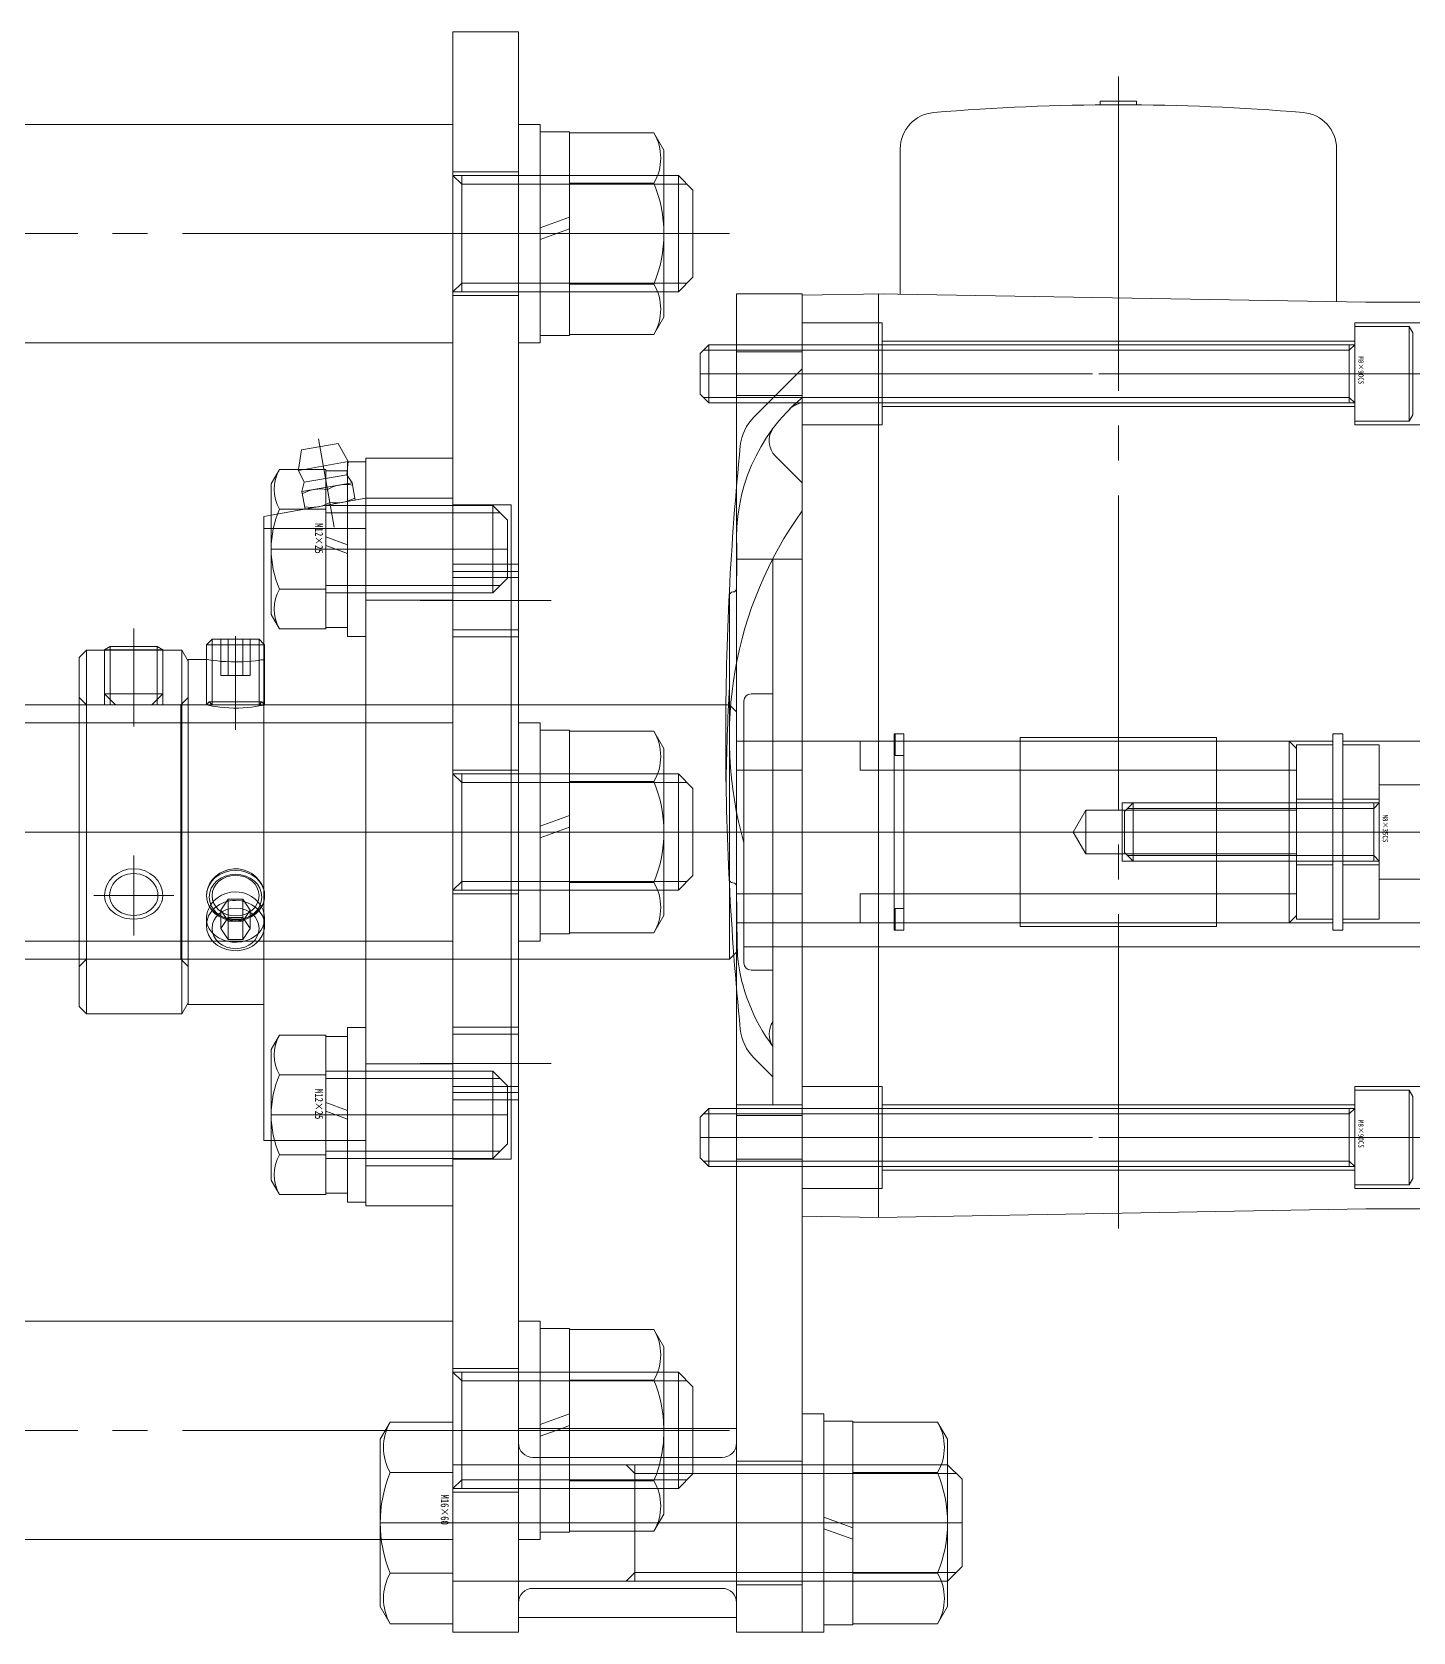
# Model space of a CAD drawing. Units: millimetres at full size. Extents: x -24503 to 24503, y -7436 to 7436.
# Drawn here: x -10697.9 to -10508, y 6175.6 to 6395.6 of the extents above; entities that cross this region are included whole.
import ezdxf
from ezdxf.enums import TextEntityAlignment as Align

# ---------------------------------------------------------------- set-up
doc = ezdxf.new("R2010")
doc.units = ezdxf.units.MM
doc.header["$LTSCALE"] = 4.8
doc.linetypes.add('CHAIN2', pattern=[12, 9, -1, 1, -1])
for name, color, linetype, lineweight in [('0-4_0', 2, 'Continuous', 9), ('0-6_05_CENTER', 2, 'CHAIN2', 9), ('0-7_04_HIDDEN', 7, 'Continuous', 9), ('0-8_10_DRAFT', 1, 'Continuous', 9), ('0-C_01_外形線', 134, 'Continuous', 9), ('0-D_03_かくれ線', 5, 'Continuous', 9), ('0-F_04_中心線', 4, 'CHAIN2', 9), ('1-0_02_細線', 6, 'Continuous', 9)]:
    doc.layers.add(name, color=color, linetype=linetype, lineweight=lineweight)
doc.styles.add('ＭＳ ゴシック', font='')
doc.styles.get('ＭＳ ゴシック').set_extended_font_data('MS Gothic')

# ---------------------------------------------------------------- blocks, each defined once
blk = doc.blocks.new('RTWS25b_1_1')
at = {"layer": '0-4_0'}
for points in [[(0, 13.5), (-1.2, 13.5), (-1.2, 10.5), (0, 10.5)], [(0, -13.5), (-1.2, -13.5), (-1.2, -10.5), (0, -10.5)]]:
    blk.add_lwpolyline(points, close=True, dxfattribs=at)
at = {"layer": '0-8_10_DRAFT'}
blk.add_line((0, 0), (-1.2, 0), dxfattribs=at)
blk = doc.blocks.new('GM-SHYF-RH 0.2kW、1／30、200V、60Hzc_1_1')
at = {"layer": '0-4_0'}
for p, q in [((18.5, 52.991), (8, 52.808)), ((8, 52.808), (8, -73.808)), ((18.5, 53.009), (18.5, 48.5)), ((18.5, 53), (85.5, 51.831)), ((85.5, 51.831), (95, 51.831)), ((95, -59.282), (95, 51.831)), ((18.5, -64.887), (18.5, 49.509)), ((4, 37.5), (4, -37.5)), ((4, 37.5), (8, 37.5)), ((4, 33.687), (1.411, 31.098)), ((99, 33.687), (101.589, 31.098)), ((0, -18), (0, 18)), ((1, 19), (4, 19)), ((102, 19), (99, 19)), ((103, -18), (103, 18)), ((105, -32.5), (105, 7.009)), ((-2, 6.5), (-2, -32.5)), ((1, -19), (4, -19)), ((102, -19), (99, -19)), ((4, -37.5), (8, -37.5)), ((95, -37.491), (99, -37.491)), ((8, -48.015), (4.346, -51.668)), ((95, -48.015), (98.654, -51.668)), ((8, -63.687), (1.411, -57.098)), ((95, -63.687), (101.589, -57.098)), ((18.5, -74.017), (18.5, -64.887)), ((18.5, -74.017), (18.5, -69.509)), ((19.25, -74.004), (8, -73.808)), ((18.5, -74.017), (85.5, -72.848)), ((21.5, -73.965), (21.5, -93.939)), ((81.5, -72.918), (81.5, -93.939)), ((54, -99.99), (54, -100.5))]:
    blk.add_line(p, q, dxfattribs=at)
for points in [[(95, 37.491), (99, 37.491), (99, -37.491)], [(85.5, -72.848), (95, -72.848), (95, -59.282)], [(49, -99.99), (49, -100.5), (54, -100.5)]]:
    blk.add_lwpolyline(points, dxfattribs=at)
for centre, radius, start, end in [((6.078, 26.431), 6.6, 135, 174.25632), ((96.922, 26.431), 6.6, 5.74368, 45), ((24, 14.5), 25, 143.1301, 174.26983), ((6.468, 27.79), 3, 145.3407, 214.6593), ((79, 14.5), 25, 5.73017, 36.8699), ((96.532, 27.79), 3, 325.3407, 34.6593), ((398.1, -13), 400.6, 174.25632, 180), ((-295.1, -13), 400.6, 0, 5.74368), ((1, 18), 1, 90, 180), ((102, 18), 1, 0, 90), ((399, 7), 400, 178.56802, 179.92847), ((-296, 7), 400, 0.053, 1.43198), ((-1.5, 6.5), 0.5, 90, 180), ((-1.5, 7.5), 0.5, 270, 0), ((104.5, 7.5), 0.5, 180, 270), ((104.5, 6.5), 0.5, 0, 90), ((51.5, -13), 53.5, 164.28414, 215.60164), ((51.5, -13), 53.5, 324.39836, 15.71586), ((398.1, -13), 400.6, 179.0703, 180), ((398.1, 0), 400.6, 180.9297, 182.86294), ((-295.1, 0), 400.6, 357.13706, 359.0703), ((398.1, -13), 400.6, 180, 185.74368), ((1, -18), 1, 180, 270), ((102, -18), 1, 270, 0), ((-1.5, -32.5), 0.5, 180, 270), ((-1.5, -33.5), 0.5, 0, 90), ((104.5, -33.5), 0.5, 90, 180), ((104.5, -32.5), 0.5, 270, 0), ((399, -33), 400, 180.07153, 180.85954), ((-295.1, -13), 400.6, 354.25632, 357.13706), ((-296, -33), 400, 358.56802, 359.92847), ((24, -40.5), 25, 176.56135, 230.20818), ((79, -40.5), 25, 309.79182, 354.26983), ((6.468, -53.79), 3, 135, 217.16252), ((96.532, -53.79), 3, 322.83748, 45), ((6.078, -52.431), 6.6, 185.74368, 225), ((96.922, -52.431), 6.6, 315, 354.25632), ((8.408, -56.021), 3, 224.86958, 262.17814), ((94.592, -56.021), 3, 277.82186, 315.13042), ((26.5, -93.939), 5, 180, 265.13859), ((76.5, -93.939), 5, 274.86141, 0), ((51.5, 200), 300, 265.13859, 274.86141)]:
    blk.add_arc(centre, radius, start, end, dxfattribs=at)
at = {"layer": '0-6_05_CENTER'}
for p, q in [((51.5, -103.882), (51.5, 55.941)), ((4.75, 42), (98.25, 42)), ((-7.647, 0), (110.647, 0)), ((4.75, -63), (98.25, -63))]:
    blk.add_line(p, q, dxfattribs=at)
at = {"layer": '0-7_04_HIDDEN', "color": 2}
for p, q in [((8, 49), (19, 49)), ((19, 35), (19, 49)), ((84, 35), (84, 49)), ((95, 49), (84, 49)), ((19, 46.5), (84, 46.5)), ((19, 37.5), (84, 37.5)), ((8, 35), (19, 35)), ((95, 35), (84, 35)), ((0, 15.8), (103, 15.8)), ((20.65, 13.5), (22, 13.5)), ((20.65, -13.5), (20.65, 13.5)), ((22, -13.5), (22, 13.5)), ((81, 13.5), (82.35, 13.5)), ((81, -13.5), (81, 13.5)), ((82.35, -13.5), (82.35, 13.5)), ((0, 12.5), (20.65, 12.5)), ((22, 12.5), (38, 12.5)), ((38, -13), (38, 13)), ((38, 13), (65, 13)), ((65, -13), (65, 13)), ((65, 12.5), (81, 12.5)), ((82.35, 12.5), (103, 12.5)), ((0, -12.5), (20.65, -12.5)), ((22, -12.5), (38, -12.5)), ((38, -13), (65, -13)), ((65, -12.5), (81, -12.5)), ((82.35, -12.5), (103, -12.5)), ((20.65, -13.5), (22, -13.5)), ((81, -13.5), (82.35, -13.5)), ((8, -56), (19, -56)), ((19, -70), (19, -56)), ((95, -56), (84, -56)), ((84, -70), (84, -56)), ((19, -58.5), (84, -58.5)), ((19, -67.5), (84, -67.5)), ((8, -70), (19, -70)), ((95, -70), (84, -70))]:
    blk.add_line(p, q, dxfattribs=at)
at = {"layer": '0-8_10_DRAFT'}
blk.add_line((59.408, -13), (43.908, -13), dxfattribs=at)
blk = doc.blocks.new('A$C02300011_1_1')
at = {"layer": '0-4_0', "rotation": 180}
for name, p in [('GM-SHYF-RH 0.2kW、1／30、200V、60Hzc_1_1', (260, 0)), ('RTWS25b_1_1', (238, 0))]:
    blk.add_blockref(name, p, dxfattribs=at)

msp = doc.modelspace()

# ---------------------------------------------------------------- linework, layer by layer
at = {"layer": '0-4_0', "color": 134}
for p, q in [((-10611.038, 6375.857), (-10609.038, 6375.857)), ((-10609.038, 6375.857), (-10607.038, 6373.857)), ((-10609.038, 6375.857), (-10609.038, 6359.857)), ((-10607.038, 6373.857), (-10607.038, 6361.857)), ((-10609.038, 6359.857), (-10607.038, 6361.857)), ((-10611.038, 6359.857), (-10609.038, 6359.857)), ((-10604.838, 6352.585), (-10606.038, 6351.385)), ((-10604.838, 6344.585), (-10604.838, 6352.585)), ((-10601.038, 6352.585), (-10604.838, 6352.585)), ((-10606.038, 6345.785), (-10606.038, 6351.385)), ((-10691.438, 6303.085), (-10753.638, 6303.085)), ((-10753.638, 6303.085), (-10691.438, 6303.085)), ((-10602.038, 6303.085), (-10631.038, 6303.085)), ((-10631.038, 6303.085), (-10602.038, 6303.085)), ((-10602.038, 6303.085), (-10602.038, 6268.084)), ((-10602.038, 6303.085), (-10601.038, 6302.085)), ((-10602.038, 6303.085), (-10602.038, 6268.084)), ((-10602.038, 6303.085), (-10601.038, 6302.085)), ((-10601.038, 6302.085), (-10601.038, 6269.084)), ((-10601.038, 6302.085), (-10601.038, 6269.084)), ((-10611.038, 6293.585), (-10609.038, 6293.585)), ((-10609.038, 6293.585), (-10607.038, 6291.585)), ((-10609.038, 6293.585), (-10609.038, 6277.585)), ((-10607.038, 6291.585), (-10607.038, 6279.585)), ((-10927.038, 6285.585), (-10499.043, 6285.585)), ((-10609.038, 6277.585), (-10607.038, 6279.585)), ((-10611.038, 6277.585), (-10609.038, 6277.585)), ((-10753.638, 6268.085), (-10691.438, 6268.085)), ((-10753.638, 6268.084), (-10690.998, 6268.084)), ((-10631.038, 6268.085), (-10602.038, 6268.085)), ((-10602.038, 6268.084), (-10631.038, 6268.084)), ((-10602.038, 6268.084), (-10601.038, 6269.084)), ((-10602.038, 6268.084), (-10601.038, 6269.084)), ((-10604.838, 6247.585), (-10606.038, 6246.385)), ((-10606.038, 6240.785), (-10606.038, 6246.385)), ((-10604.838, 6239.585), (-10604.838, 6247.585)), ((-10601.038, 6247.585), (-10604.838, 6247.585)), ((-10611.038, 6211.312), (-10609.038, 6211.312)), ((-10609.038, 6211.312), (-10607.038, 6209.312)), ((-10609.038, 6211.312), (-10609.038, 6203.585)), ((-10607.038, 6209.312), (-10607.038, 6203.585)), ((-10790.038, 6188.312), (-10650.038, 6188.312))]:
    msp.add_line(p, q, dxfattribs=at)
for points in [[(-10631.038, 6175.585), (-10631.038, 6395.585), (-10640.038, 6395.585), (-10640.038, 6175.585)], [(-10790.038, 6352.857), (-10640.038, 6352.857), (-10640.038, 6382.857), (-10790.038, 6382.857)], [(-10592.038, 6175.585), (-10592.038, 6359.585), (-10601.038, 6359.585), (-10601.038, 6175.585)], [(-10790.038, 6270.585), (-10640.038, 6270.585), (-10640.038, 6300.585), (-10790.038, 6300.585)], [(-10601.038, 6177.585), (-10631.038, 6177.585), (-10631.038, 6203.585), (-10601.038, 6203.585)]]:
    msp.add_lwpolyline(points, close=True, dxfattribs=at)
for points in [[(-10601.038, 6344.585), (-10604.838, 6344.585), (-10606.038, 6345.785)], [(-10601.038, 6239.585), (-10604.838, 6239.585), (-10606.038, 6240.785)], [(-10640.038, 6188.312), (-10640.038, 6218.312), (-10790.038, 6218.312), (-10790.038, 6188.312)]]:
    msp.add_lwpolyline(points, dxfattribs=at)
at = {"layer": '0-C_01_外形線'}
for p, q in [((-10631.038, 6382.857), (-10631.038, 6352.857)), ((-10628.038, 6382.857), (-10631.038, 6382.857)), ((-10628.038, 6368.657), (-10628.038, 6381.857)), ((-10624.038, 6381.857), (-10628.038, 6381.857)), ((-10624.038, 6370.113), (-10624.038, 6381.857)), ((-10612.399, 6381.713), (-10611.038, 6379.357)), ((-10611.038, 6356.357), (-10611.038, 6379.357)), ((-10624.038, 6374.785), (-10612.399, 6374.785)), ((-10628.038, 6368.657), (-10624.038, 6370.113)), ((-10628.038, 6367.057), (-10624.038, 6368.513)), ((-10628.038, 6353.857), (-10628.038, 6367.057)), ((-10624.038, 6353.857), (-10624.038, 6368.513)), ((-10624.038, 6360.929), (-10612.399, 6360.929)), ((-10612.399, 6354.001), (-10611.038, 6356.357)), ((-10628.038, 6353.857), (-10624.038, 6353.857)), ((-10624.038, 6354.001), (-10612.399, 6354.001)), ((-10660.866, 6338.122), (-10661.263, 6335.445)), ((-10654.468, 6336.508), (-10660.496, 6335.445)), ((-10640.038, 6336.975), (-10652.038, 6336.975)), ((-10652.038, 6300.585), (-10652.038, 6336.975)), ((-10652.038, 6336.475), (-10652.038, 6312.475)), ((-10640.038, 6300.585), (-10640.038, 6336.975)), ((-10663.901, 6335.445), (-10665.038, 6333.475)), ((-10657.538, 6335.445), (-10663.901, 6335.445)), ((-10657.538, 6335.445), (-10657.538, 6313.506)), ((-10657.538, 6326.167), (-10657.538, 6335.225)), ((-10657.538, 6335.225), (-10654.538, 6335.225)), ((-10654.538, 6325.075), (-10654.538, 6335.225)), ((-10665.038, 6315.475), (-10665.038, 6333.475)), ((-10657.538, 6329.96), (-10663.901, 6329.96)), ((-10665.038, 6327.316), (-10666.038, 6327.316)), ((-10654.538, 6325.075), (-10657.538, 6326.167)), ((-10657.538, 6313.725), (-10657.538, 6324.967)), ((-10654.538, 6323.875), (-10657.538, 6324.967)), ((-10654.538, 6313.725), (-10654.538, 6323.875)), ((-10657.538, 6318.991), (-10663.901, 6318.991)), ((-10663.901, 6313.506), (-10665.038, 6315.475)), ((-10666.038, 6311.418), (-10666.705, 6312.085)), ((-10657.538, 6313.506), (-10663.901, 6313.506)), ((-10654.538, 6313.725), (-10657.538, 6313.725)), ((-10654.538, 6312.475), (-10652.038, 6312.475)), ((-10690.438, 6310.585), (-10691.438, 6309.585)), ((-10690.438, 6310.585), (-10677.304, 6310.585)), ((-10690.438, 6310.585), (-10690.438, 6300.585)), ((-10687.938, 6310.642), (-10687.171, 6311.085)), ((-10687.938, 6310.642), (-10679.938, 6310.642)), ((-10687.938, 6310.585), (-10687.938, 6310.642)), ((-10680.705, 6311.085), (-10687.171, 6311.085)), ((-10680.705, 6311.085), (-10679.938, 6310.642)), ((-10679.938, 6310.585), (-10679.938, 6310.642)), ((-10676.438, 6309.085), (-10677.304, 6310.585)), ((-10677.304, 6310.585), (-10677.304, 6300.585)), ((-10673.938, 6311.318), (-10673.938, 6309.307)), ((-10666.038, 6311.318), (-10673.938, 6311.318)), ((-10691.438, 6300.585), (-10691.438, 6309.585)), ((-10676.438, 6300.585), (-10676.438, 6309.31)), ((-10673.925, 6309.31), (-10676.438, 6309.31)), ((-10676.438, 6309.085), (-10676.438, 6300.585)), ((-10631.038, 6300.585), (-10631.038, 6270.585)), ((-10628.038, 6300.585), (-10631.038, 6300.585)), ((-10628.038, 6286.385), (-10628.038, 6299.585)), ((-10624.038, 6299.585), (-10628.038, 6299.585)), ((-10624.038, 6287.84), (-10624.038, 6299.585)), ((-10612.399, 6299.441), (-10611.038, 6297.085)), ((-10611.038, 6274.085), (-10611.038, 6297.085)), ((-10624.038, 6292.513), (-10612.399, 6292.513)), ((-10628.038, 6286.385), (-10624.038, 6287.84)), ((-10628.038, 6284.785), (-10624.038, 6286.24)), ((-10624.038, 6271.585), (-10624.038, 6286.24)), ((-10628.038, 6271.585), (-10628.038, 6284.785)), ((-10624.038, 6278.656), (-10612.399, 6278.656)), ((-10612.399, 6271.728), (-10611.038, 6274.085)), ((-10691.438, 6261.585), (-10691.438, 6270.585)), ((-10690.438, 6270.585), (-10690.438, 6260.585)), ((-10677.304, 6270.585), (-10677.304, 6260.585)), ((-10676.438, 6261.86), (-10676.438, 6270.585)), ((-10676.438, 6270.585), (-10676.438, 6262.085)), ((-10666.038, 6243.185), (-10666.038, 6270.585)), ((-10652.038, 6234.194), (-10652.038, 6270.585)), ((-10640.038, 6234.194), (-10640.038, 6270.585)), ((-10628.038, 6271.585), (-10624.038, 6271.585)), ((-10624.038, 6271.728), (-10612.399, 6271.728)), ((-10690.438, 6260.585), (-10691.438, 6261.585)), ((-10676.438, 6262.085), (-10677.304, 6260.585)), ((-10676.438, 6261.86), (-10666.038, 6261.86)), ((-10690.438, 6260.585), (-10677.304, 6260.585)), ((-10663.901, 6257.663), (-10665.038, 6255.694)), ((-10657.538, 6257.663), (-10663.901, 6257.663)), ((-10657.538, 6257.663), (-10657.538, 6235.724)), ((-10657.538, 6248.386), (-10657.538, 6257.444)), ((-10657.538, 6257.444), (-10654.538, 6257.444)), ((-10654.538, 6247.294), (-10654.538, 6257.444)), ((-10652.038, 6258.694), (-10652.038, 6234.694)), ((-10665.038, 6237.694), (-10665.038, 6255.694)), ((-10657.538, 6252.179), (-10663.901, 6252.179)), ((-10654.538, 6247.294), (-10657.538, 6248.386)), ((-10657.538, 6235.944), (-10657.538, 6247.186)), ((-10654.538, 6246.094), (-10657.538, 6247.186)), ((-10654.538, 6235.944), (-10654.538, 6246.094)), ((-10666.038, 6243.185), (-10665.038, 6243.185)), ((-10657.538, 6241.209), (-10663.901, 6241.209)), ((-10663.901, 6235.724), (-10665.038, 6237.694)), ((-10657.538, 6235.724), (-10663.901, 6235.724)), ((-10654.538, 6235.944), (-10657.538, 6235.944)), ((-10654.538, 6234.694), (-10652.038, 6234.694)), ((-10652.038, 6234.194), (-10640.038, 6234.194)), ((-10631.038, 6218.304), (-10631.038, 6203.585)), ((-10628.038, 6218.304), (-10631.038, 6218.304)), ((-10628.038, 6218.304), (-10628.038, 6203.585)), ((-10628.038, 6204.104), (-10628.038, 6217.304)), ((-10624.038, 6217.304), (-10628.038, 6217.304)), ((-10624.038, 6205.56), (-10624.038, 6217.304)), ((-10612.399, 6217.16), (-10611.038, 6214.804)), ((-10611.038, 6203.585), (-10611.038, 6214.804)), ((-10624.038, 6210.232), (-10612.399, 6210.232)), ((-10648.678, 6204.441), (-10650.038, 6202.085)), ((-10640.038, 6204.441), (-10648.678, 6204.441)), ((-10640.038, 6204.441), (-10640.038, 6176.728)), ((-10628.038, 6204.104), (-10624.038, 6205.56)), ((-10592.038, 6175.585), (-10592.038, 6205.585)), ((-10589.038, 6204.585), (-10589.038, 6191.385)), ((-10589.038, 6204.585), (-10585.038, 6204.585)), ((-10585.038, 6204.585), (-10585.038, 6189.929)), ((-10585.038, 6204.441), (-10573.399, 6204.441)), ((-10573.399, 6204.441), (-10572.038, 6202.085)), ((-10650.038, 6179.085), (-10650.038, 6202.085)), ((-10625.068, 6203.585), (-10624.038, 6203.96)), ((-10572.038, 6202.085), (-10572.038, 6179.085)), ((-10640.038, 6197.513), (-10648.678, 6197.513)), ((-10585.038, 6197.513), (-10573.399, 6197.513)), ((-10572.038, 6198.585), (-10570.038, 6196.585)), ((-10570.038, 6184.585), (-10570.038, 6196.585)), ((-10589.038, 6191.385), (-10585.038, 6189.929)), ((-10589.038, 6189.785), (-10589.038, 6176.585)), ((-10589.038, 6189.785), (-10585.038, 6188.329)), ((-10585.038, 6188.329), (-10585.038, 6176.585)), ((-10572.038, 6182.585), (-10570.038, 6184.585)), ((-10640.038, 6183.656), (-10648.678, 6183.656)), ((-10585.038, 6183.656), (-10573.399, 6183.656)), ((-10648.678, 6176.728), (-10650.038, 6179.085)), ((-10573.399, 6176.728), (-10572.038, 6179.085)), ((-10640.038, 6176.728), (-10648.678, 6176.728)), ((-10589.038, 6175.585), (-10592.038, 6175.585)), ((-10585.038, 6176.585), (-10589.038, 6176.585))]:
    msp.add_line(p, q, dxfattribs=at)
for points in [[(-10628.038, 6382.857), (-10628.038, 6352.857), (-10631.038, 6352.857)], [(-10624.038, 6354.001), (-10624.038, 6381.713), (-10612.399, 6381.713)], [(-10654.468, 6336.508), (-10655.824, 6339.011), (-10660.866, 6338.122)], [(-10652.038, 6336.475), (-10654.538, 6336.475), (-10654.538, 6312.475)], [(-10666.038, 6300.585), (-10666.038, 6328.985), (-10665.038, 6329.161)], [(-10666.705, 6312.085), (-10673.171, 6312.085), (-10673.938, 6311.318)], [(-10669.938, 6308.97), (-10670.595, 6308.979), (-10671.252, 6309.007), (-10671.853, 6309.048), (-10672.417, 6309.101), (-10672.901, 6309.157), (-10673.314, 6309.212), (-10673.624, 6309.259), (-10673.835, 6309.292), (-10673.931, 6309.308), (-10673.938, 6309.31)], [(-10666.026, 6309.295), (-10666.144, 6309.276), (-10666.402, 6309.236), (-10666.765, 6309.184), (-10667.21, 6309.128), (-10667.746, 6309.072), (-10668.333, 6309.025), (-10668.984, 6308.989), (-10669.454, 6308.975), (-10669.938, 6308.97)], [(-10628.038, 6300.585), (-10628.038, 6270.585), (-10631.038, 6270.585)], [(-10624.038, 6271.728), (-10624.038, 6299.441), (-10612.399, 6299.441)], [(-10652.038, 6258.694), (-10654.538, 6258.694), (-10654.538, 6234.694)], [(-10624.038, 6203.585), (-10624.038, 6217.16), (-10612.399, 6217.16)], [(-10589.038, 6175.585), (-10589.038, 6205.585), (-10592.038, 6205.585)], [(-10585.038, 6204.441), (-10585.038, 6176.728), (-10573.399, 6176.728)]]:
    msp.add_lwpolyline(points, dxfattribs=at)
for centre, radius, start, end in [((-10618.399, 6378.249), 6.928, 330.00001, 29.99999), ((-10629.359, 6367.857), 18.321, 337.78075, 22.21925), ((-10618.399, 6357.465), 6.928, 330.00001, 29.99999), ((-10659.151, 6332.703), 5.485, 150.00001, 209.99999), ((-10651.242, 6324.475), 13.796, 156.57346, 203.42654), ((-10659.151, 6316.248), 5.485, 150.00001, 209.99999), ((-10618.399, 6295.977), 6.928, 330.00001, 29.99999), ((-10629.359, 6285.585), 18.321, 337.78075, 22.21925), ((-10618.399, 6275.192), 6.928, 330.00001, 29.99999), ((-10659.151, 6254.921), 5.485, 150.00001, 209.99999), ((-10651.242, 6246.694), 13.796, 156.57346, 203.42654), ((-10659.151, 6238.466), 5.485, 150.00001, 209.99999), ((-10618.399, 6213.696), 6.928, 330.00001, 29.99999), ((-10629.359, 6203.304), 18.321, 0.87846, 22.21925), ((-10642.678, 6200.977), 6.928, 150.00001, 209.99999), ((-10579.399, 6200.977), 6.928, 330.00001, 29.99999), ((-10631.717, 6190.585), 18.321, 157.78075, 202.21925), ((-10590.359, 6190.585), 18.321, 337.78075, 22.21925), ((-10642.678, 6180.192), 6.928, 150.00001, 209.99999), ((-10579.399, 6180.192), 6.928, 330.00001, 29.99999)]:
    msp.add_arc(centre, radius, start, end, dxfattribs=at)
at = {"layer": '0-D_03_かくれ線'}
for p, q in [((-10640.038, 6376.357), (-10631.038, 6376.357)), ((-10640.038, 6375.857), (-10611.038, 6375.857)), ((-10638.838, 6374.657), (-10640.038, 6375.857)), ((-10638.838, 6359.857), (-10638.838, 6375.857)), ((-10638.838, 6374.657), (-10611.038, 6374.657)), ((-10638.838, 6361.057), (-10640.038, 6359.857)), ((-10638.838, 6361.057), (-10611.038, 6361.057)), ((-10640.038, 6359.857), (-10611.038, 6359.857)), ((-10640.038, 6359.357), (-10631.038, 6359.357)), ((-10516.038, 6342.085), (-10516.038, 6355.085)), ((-10516.038, 6355.085), (-10508.538, 6355.085)), ((-10508.538, 6342.085), (-10508.538, 6355.085)), ((-10508.538, 6355.085), (-10508.038, 6354.219)), ((-10508.038, 6342.951), (-10508.038, 6354.219)), ((-10601.038, 6352.585), (-10592.038, 6352.585)), ((-10516.038, 6352.585), (-10601.038, 6352.585)), ((-10516.788, 6351.835), (-10601.038, 6351.835)), ((-10601.038, 6351.585), (-10592.038, 6351.585)), ((-10516.788, 6344.585), (-10516.788, 6352.585)), ((-10516.788, 6351.835), (-10516.038, 6352.585)), ((-10601.038, 6345.585), (-10592.038, 6345.585)), ((-10516.788, 6345.335), (-10601.038, 6345.335)), ((-10516.788, 6345.335), (-10516.038, 6344.585)), ((-10601.038, 6344.585), (-10592.038, 6344.585)), ((-10516.038, 6344.585), (-10601.038, 6344.585)), ((-10508.538, 6342.085), (-10508.038, 6342.951)), ((-10516.038, 6342.085), (-10508.538, 6342.085)), ((-10654.657, 6334.698), (-10654.468, 6336.508)), ((-10661.283, 6335.306), (-10660.487, 6333.67)), ((-10660.487, 6333.67), (-10660.809, 6332.384)), ((-10653.915, 6333.6), (-10660.809, 6332.384)), ((-10660.385, 6329.981), (-10660.809, 6332.384)), ((-10656.993, 6330.897), (-10657.308, 6332.684)), ((-10653.915, 6333.6), (-10653.491, 6331.197)), ((-10652.038, 6331.475), (-10665.038, 6329.161)), ((-10657.538, 6330.475), (-10634.538, 6330.475)), ((-10657.538, 6329.475), (-10633.538, 6329.475)), ((-10652.038, 6331.475), (-10640.038, 6331.475)), ((-10634.538, 6330.475), (-10632.538, 6328.475)), ((-10634.538, 6318.475), (-10634.538, 6330.475)), ((-10665.038, 6327.316), (-10652.038, 6327.316)), ((-10632.538, 6320.475), (-10632.538, 6328.475)), ((-10601.038, 6323.085), (-10592.038, 6323.085)), ((-10640.038, 6322.404), (-10631.038, 6322.404)), ((-10640.038, 6321.404), (-10631.038, 6321.404)), ((-10657.538, 6319.475), (-10633.538, 6319.475)), ((-10657.538, 6318.475), (-10634.538, 6318.475)), ((-10640.038, 6320.585), (-10631.038, 6320.585)), ((-10634.538, 6318.475), (-10632.538, 6320.475)), ((-10652.038, 6317.475), (-10640.038, 6317.475)), ((-10671.959, 6307.085), (-10671.959, 6312.085)), ((-10670.949, 6307.085), (-10670.949, 6312.085)), ((-10668.928, 6307.085), (-10668.928, 6312.085)), ((-10667.918, 6307.085), (-10667.918, 6312.085)), ((-10640.038, 6313.404), (-10631.038, 6313.404)), ((-10640.038, 6312.404), (-10631.038, 6312.404)), ((-10687.938, 6310.585), (-10687.938, 6303.085)), ((-10687.171, 6303.085), (-10687.171, 6310.585)), ((-10680.705, 6303.085), (-10680.705, 6310.585)), ((-10679.938, 6303.085), (-10679.938, 6310.585)), ((-10665.938, 6311.318), (-10666.038, 6311.418)), ((-10665.938, 6311.318), (-10666.038, 6311.318)), ((-10665.938, 6309.31), (-10665.938, 6311.318)), ((-10673.938, 6309.31), (-10673.938, 6303.085)), ((-10673.171, 6309.193), (-10673.171, 6303.085)), ((-10670.178, 6308.971), (-10669.825, 6308.97)), ((-10666.705, 6309.193), (-10666.705, 6303.085)), ((-10665.938, 6309.31), (-10666.026, 6309.295)), ((-10665.938, 6309.31), (-10665.938, 6303.085)), ((-10671.959, 6307.085), (-10667.918, 6307.085)), ((-10690.438, 6303.085), (-10691.438, 6304.085)), ((-10631.038, 6303.085), (-10691.438, 6303.085)), ((-10691.438, 6303.085), (-10631.038, 6303.085)), ((-10690.438, 6303.085), (-10690.438, 6268.085)), ((-10687.938, 6304.585), (-10679.938, 6304.585)), ((-10686.438, 6303.085), (-10687.938, 6304.585)), ((-10681.438, 6303.085), (-10679.938, 6304.585)), ((-10677.438, 6303.085), (-10677.438, 6268.085)), ((-10673.555, 6303.468), (-10673.938, 6303.085)), ((-10673.555, 6303.468), (-10673.171, 6303.085)), ((-10673.555, 6303.468), (-10666.322, 6303.468)), ((-10666.705, 6303.085), (-10666.322, 6303.468)), ((-10665.938, 6303.085), (-10666.322, 6303.468)), ((-10691.438, 6270.585), (-10691.438, 6300.585)), ((-10690.438, 6300.585), (-10690.438, 6270.585)), ((-10677.304, 6300.585), (-10677.304, 6270.585)), ((-10676.438, 6270.585), (-10676.438, 6300.585)), ((-10676.438, 6300.585), (-10676.438, 6270.585)), ((-10666.038, 6270.585), (-10666.038, 6300.585)), ((-10652.038, 6270.585), (-10652.038, 6300.585)), ((-10640.038, 6270.585), (-10640.038, 6300.585)), ((-10601.038, 6298.085), (-10525.038, 6298.085)), ((-10601.038, 6298.085), (-10525.038, 6298.085)), ((-10584.038, 6294.085), (-10584.038, 6298.085)), ((-10525.038, 6298.085), (-10524.038, 6297.085)), ((-10525.038, 6298.085), (-10525.038, 6285.585)), ((-10524.038, 6274.085), (-10524.038, 6297.085)), ((-10524.038, 6274.085), (-10524.038, 6297.085)), ((-10640.038, 6294.085), (-10631.038, 6294.085)), ((-10640.038, 6293.585), (-10611.038, 6293.585)), ((-10638.838, 6292.385), (-10640.038, 6293.585)), ((-10638.838, 6277.585), (-10638.838, 6293.585)), ((-10638.838, 6292.385), (-10611.038, 6292.385)), ((-10601.038, 6294.085), (-10592.038, 6294.085)), ((-10584.038, 6294.085), (-10524.038, 6294.085)), ((-10512.688, 6279.085), (-10512.688, 6292.085)), ((-10512.688, 6292.085), (-10505.188, 6292.085)), ((-10524.038, 6290.085), (-10519.038, 6290.085)), ((-10517.688, 6290.085), (-10512.688, 6290.085)), ((-10554.77, 6285.585), (-10553.038, 6288.585)), ((-10554.77, 6285.585), (-10553.038, 6288.585)), ((-10553.038, 6288.585), (-10524.038, 6288.585)), ((-10553.038, 6288.585), (-10524.038, 6288.585)), ((-10548.038, 6289.585), (-10524.038, 6289.585)), ((-10548.038, 6289.585), (-10548.038, 6281.585)), ((-10548.038, 6289.585), (-10524.038, 6289.585)), ((-10548.038, 6289.585), (-10548.038, 6281.585)), ((-10547.688, 6282.785), (-10547.688, 6288.385)), ((-10513.438, 6288.835), (-10547.238, 6288.835)), ((-10546.488, 6281.585), (-10546.488, 6289.585)), ((-10513.438, 6281.585), (-10513.438, 6289.585)), ((-10513.438, 6288.835), (-10512.688, 6289.585)), ((-10553.038, 6282.585), (-10554.77, 6285.585)), ((-10553.038, 6282.585), (-10554.77, 6285.585)), ((-10525.038, 6273.085), (-10525.038, 6285.585)), ((-10548.038, 6281.585), (-10524.038, 6281.585)), ((-10548.038, 6281.585), (-10524.038, 6281.585)), ((-10513.438, 6282.335), (-10547.238, 6282.335)), ((-10524.038, 6281.085), (-10519.038, 6281.085)), ((-10517.688, 6281.085), (-10512.688, 6281.085)), ((-10513.438, 6282.335), (-10512.688, 6281.585)), ((-10512.688, 6279.085), (-10505.188, 6279.085)), ((-10638.838, 6278.785), (-10640.038, 6277.585)), ((-10640.038, 6277.585), (-10611.038, 6277.585)), ((-10640.038, 6277.085), (-10631.038, 6277.085)), ((-10638.838, 6278.785), (-10611.038, 6278.785)), ((-10601.038, 6277.085), (-10592.038, 6277.085)), ((-10584.038, 6277.085), (-10584.038, 6273.085)), ((-10584.038, 6277.085), (-10524.038, 6277.085)), ((-10671.959, 6274.835), (-10670.949, 6276.35)), ((-10671.959, 6274.835), (-10671.959, 6272.335)), ((-10670.949, 6273.319), (-10671.959, 6274.835)), ((-10670.949, 6276.35), (-10668.928, 6276.35)), ((-10670.949, 6276.35), (-10670.949, 6273.85)), ((-10668.928, 6276.35), (-10668.928, 6273.85)), ((-10667.918, 6274.835), (-10668.928, 6273.319)), ((-10673.938, 6273.723), (-10673.938, 6272.718)), ((-10671.959, 6272.335), (-10670.949, 6273.85)), ((-10670.949, 6270.819), (-10671.959, 6272.335)), ((-10668.928, 6273.85), (-10670.949, 6273.85)), ((-10668.928, 6273.85), (-10667.918, 6272.335)), ((-10668.928, 6273.319), (-10668.928, 6270.819)), ((-10667.918, 6272.335), (-10668.928, 6270.819)), ((-10665.938, 6272.718), (-10665.938, 6273.722)), ((-10601.038, 6273.085), (-10525.038, 6273.085)), ((-10525.038, 6273.085), (-10524.038, 6274.085)), ((-10525.038, 6273.085), (-10524.038, 6274.085)), ((-10668.928, 6270.819), (-10670.949, 6270.819)), ((-10691.438, 6268.085), (-10631.038, 6268.085)), ((-10690.438, 6268.085), (-10691.438, 6267.085)), ((-10631.038, 6268.084), (-10691.438, 6268.084)), ((-10640.038, 6258.765), (-10631.038, 6258.765)), ((-10640.038, 6257.765), (-10631.038, 6257.765)), ((-10657.538, 6252.694), (-10634.538, 6252.694)), ((-10640.038, 6253.694), (-10652.038, 6253.694)), ((-10634.538, 6252.694), (-10632.538, 6250.694)), ((-10634.538, 6240.694), (-10634.538, 6252.694)), ((-10657.538, 6251.694), (-10633.538, 6251.694)), ((-10640.038, 6250.585), (-10631.038, 6250.585)), ((-10632.538, 6242.694), (-10632.538, 6250.694)), ((-10640.038, 6249.765), (-10631.038, 6249.765)), ((-10640.038, 6248.765), (-10631.038, 6248.765)), ((-10601.038, 6248.085), (-10592.038, 6248.085)), ((-10516.038, 6237.085), (-10516.038, 6250.085)), ((-10516.038, 6250.085), (-10508.538, 6250.085)), ((-10508.538, 6237.085), (-10508.538, 6250.085)), ((-10508.538, 6250.085), (-10508.038, 6249.219)), ((-10508.038, 6237.951), (-10508.038, 6249.219)), ((-10601.038, 6247.585), (-10592.038, 6247.585)), ((-10516.038, 6247.585), (-10601.038, 6247.585)), ((-10516.788, 6246.835), (-10601.038, 6246.835)), ((-10601.038, 6246.585), (-10592.038, 6246.585)), ((-10516.788, 6239.585), (-10516.788, 6247.585)), ((-10516.788, 6246.835), (-10516.038, 6247.585)), ((-10665.038, 6243.185), (-10652.038, 6243.185)), ((-10657.538, 6241.694), (-10633.538, 6241.694)), ((-10634.538, 6240.694), (-10632.538, 6242.694)), ((-10657.538, 6240.694), (-10634.538, 6240.694)), ((-10640.038, 6239.694), (-10652.038, 6239.694)), ((-10640.038, 6240.585), (-10632.038, 6240.585)), ((-10601.038, 6240.585), (-10592.038, 6240.585)), ((-10516.788, 6240.335), (-10601.038, 6240.335)), ((-10601.038, 6239.585), (-10592.038, 6239.585)), ((-10516.038, 6239.585), (-10601.038, 6239.585)), ((-10516.788, 6240.335), (-10516.038, 6239.585)), ((-10516.038, 6237.085), (-10508.538, 6237.085)), ((-10508.538, 6237.085), (-10508.038, 6237.951)), ((-10640.038, 6211.812), (-10631.038, 6211.812)), ((-10631.038, 6211.804), (-10640.038, 6211.804)), ((-10640.038, 6211.312), (-10611.038, 6211.312)), ((-10638.838, 6210.112), (-10640.038, 6211.312)), ((-10638.838, 6195.312), (-10638.838, 6211.312)), ((-10638.838, 6210.112), (-10611.038, 6210.112)), ((-10631.038, 6188.304), (-10631.038, 6203.585)), ((-10628.038, 6188.304), (-10628.038, 6203.585)), ((-10628.038, 6202.504), (-10625.068, 6203.585)), ((-10624.038, 6189.304), (-10624.038, 6203.585)), ((-10611.038, 6203.585), (-10611.038, 6191.804)), ((-10609.038, 6203.585), (-10609.038, 6195.312)), ((-10607.038, 6203.585), (-10607.038, 6197.312)), ((-10640.038, 6198.585), (-10572.038, 6198.585)), ((-10603.038, 6199.585), (-10629.038, 6199.585)), ((-10615.038, 6197.385), (-10616.238, 6198.585)), ((-10615.038, 6198.585), (-10615.038, 6182.585)), ((-10601.038, 6199.085), (-10592.038, 6199.085)), ((-10572.038, 6182.585), (-10572.038, 6198.585)), ((-10638.838, 6196.512), (-10640.038, 6195.312)), ((-10640.038, 6195.312), (-10611.038, 6195.312)), ((-10638.838, 6196.512), (-10611.038, 6196.512)), ((-10624.038, 6196.375), (-10616.788, 6196.375)), ((-10616.788, 6196.375), (-10612.399, 6196.375)), ((-10615.038, 6197.385), (-10572.038, 6197.385)), ((-10611.038, 6196.512), (-10607.838, 6196.512)), ((-10611.038, 6195.312), (-10609.038, 6195.312)), ((-10609.038, 6195.312), (-10607.038, 6197.312)), ((-10640.038, 6194.812), (-10631.038, 6194.812)), ((-10631.038, 6194.804), (-10640.038, 6194.804)), ((-10612.399, 6189.447), (-10611.038, 6191.804)), ((-10628.038, 6189.304), (-10624.038, 6189.304)), ((-10624.038, 6189.447), (-10616.788, 6189.447)), ((-10612.399, 6189.447), (-10616.788, 6189.447)), ((-10650.038, 6188.312), (-10640.038, 6188.312)), ((-10628.038, 6188.304), (-10631.038, 6188.304)), ((-10640.038, 6182.585), (-10572.038, 6182.585)), ((-10615.038, 6183.785), (-10616.238, 6182.585)), ((-10615.038, 6183.785), (-10572.038, 6183.785)), ((-10601.038, 6182.085), (-10592.038, 6182.085)), ((-10603.038, 6181.585), (-10629.038, 6181.585))]:
    msp.add_line(p, q, dxfattribs=at)
for points in [[(-10660.496, 6335.445), (-10661.283, 6335.306), (-10661.263, 6335.445)], [(-10653.915, 6333.6), (-10654.657, 6334.698), (-10660.487, 6333.67)], [(-10657.308, 6332.684), (-10657.749, 6332.737), (-10658.191, 6332.759), (-10658.641, 6332.744), (-10659.085, 6332.688), (-10659.207, 6332.665), (-10659.605, 6332.565), (-10659.993, 6332.432), (-10660.754, 6332.076)], [(-10653.861, 6333.292), (-10654.302, 6333.344), (-10654.745, 6333.366), (-10655.194, 6333.352), (-10655.639, 6333.296), (-10655.761, 6333.273), (-10656.158, 6333.173), (-10656.546, 6333.04), (-10657.308, 6332.684)], [(-10660.439, 6330.289), (-10659.998, 6330.237), (-10659.556, 6330.215), (-10659.106, 6330.229), (-10658.662, 6330.285)], [(-10658.662, 6330.285), (-10658.54, 6330.309), (-10658.142, 6330.408), (-10657.754, 6330.541), (-10656.993, 6330.897), (-10656.551, 6330.845), (-10656.109, 6330.823), (-10655.66, 6330.837), (-10655.215, 6330.893)], [(-10655.215, 6330.893), (-10655.093, 6330.916), (-10654.696, 6331.016), (-10654.307, 6331.149), (-10653.546, 6331.505)], [(-10632.038, 6240.585), (-10632.038, 6330.585), (-10640.038, 6330.585)], [(-10690.438, 6303.085), (-10677.438, 6303.085), (-10676.438, 6304.085)], [(-10673.938, 6303.085), (-10673.885, 6303.072), (-10673.719, 6303.036), (-10673.457, 6302.981), (-10673.091, 6302.91), (-10672.642, 6302.835), (-10672.105, 6302.758), (-10671.514, 6302.694), (-10670.858, 6302.646), (-10670.204, 6302.623), (-10669.524, 6302.626), (-10668.887, 6302.654), (-10668.263, 6302.704), (-10667.696, 6302.768), (-10667.176, 6302.844), (-10666.735, 6302.92), (-10666.373, 6302.99), (-10666.121, 6303.044), (-10665.972, 6303.077), (-10665.938, 6303.085)], [(-10601.038, 6273.085), (-10525.038, 6273.085), (-10525.038, 6298.085), (-10524.038, 6297.085)], [(-10553.038, 6288.585), (-10553.038, 6282.585), (-10524.038, 6282.585)], [(-10553.038, 6288.585), (-10553.038, 6282.585), (-10524.038, 6282.585)], [(-10512.688, 6289.585), (-10546.488, 6289.585), (-10547.688, 6288.385)], [(-10512.688, 6281.585), (-10546.488, 6281.585), (-10547.688, 6282.785)], [(-10673.938, 6276.835), (-10673.883, 6277.414), (-10673.719, 6277.989), (-10673.452, 6278.541), (-10673.091, 6279.054), (-10672.635, 6279.518), (-10672.105, 6279.91), (-10671.504, 6280.217), (-10670.858, 6280.425), (-10670.194, 6280.522), (-10669.524, 6280.509), (-10668.878, 6280.39), (-10668.263, 6280.171), (-10667.688, 6279.856), (-10667.176, 6279.46), (-10666.729, 6278.984), (-10666.373, 6278.452), (-10666.118, 6277.881), (-10666.024, 6277.558)], [(-10673.938, 6273.722), (-10673.914, 6273.347), (-10673.787, 6272.792), (-10673.554, 6272.272), (-10673.22, 6271.797), (-10672.795, 6271.38), (-10672.284, 6271.028), (-10671.706, 6270.751), (-10671.076, 6270.557), (-10670.413, 6270.45), (-10669.745, 6270.432), (-10669.081, 6270.5), (-10668.447, 6270.654), (-10667.854, 6270.889), (-10667.315, 6271.204), (-10666.848, 6271.591), (-10666.465, 6272.046), (-10666.18, 6272.556), (-10666.004, 6273.106), (-10665.938, 6273.682), (-10665.938, 6273.722), (-10665.987, 6274.262), (-10666.144, 6274.836), (-10666.406, 6275.385), (-10666.765, 6275.894), (-10667.218, 6276.352), (-10667.746, 6276.738), (-10668.342, 6277.041), (-10668.984, 6277.246), (-10669.457, 6277.328), (-10669.938, 6277.356)], [(-10669.938, 6277.356), (-10670.604, 6277.302), (-10671.252, 6277.146), (-10671.861, 6276.89), (-10672.417, 6276.545), (-10672.907, 6276.119), (-10673.314, 6275.629), (-10673.627, 6275.086), (-10673.835, 6274.511), (-10673.931, 6273.927), (-10673.938, 6273.722)], [(-10666.034, 6276.094), (-10666.205, 6275.622), (-10666.488, 6275.14), (-10666.871, 6274.706), (-10667.338, 6274.336), (-10667.888, 6274.031), (-10668.498, 6273.804), (-10669.147, 6273.662), (-10669.819, 6273.603), (-10670.479, 6273.63), (-10671.124, 6273.737), (-10671.733, 6273.923), (-10672.292, 6274.184), (-10672.798, 6274.525), (-10673.224, 6274.934), (-10673.562, 6275.41), (-10673.797, 6275.938), (-10673.903, 6276.378), (-10673.938, 6276.835)], [(-10665.938, 6276.835), (-10665.959, 6276.487), (-10666.02, 6276.147), (-10666.034, 6276.094)], [(-10666.024, 6277.558), (-10665.972, 6277.29), (-10665.938, 6276.835)], [(-10668.928, 6276.35), (-10667.918, 6274.835), (-10667.918, 6272.335)], [(-10668.928, 6273.319), (-10670.949, 6273.319), (-10670.949, 6270.819)], [(-10690.438, 6268.085), (-10677.438, 6268.085), (-10676.438, 6267.085)]]:
    msp.add_lwpolyline(points, dxfattribs=at)
for points in [[(-10524.038, 6273.585), (-10519.038, 6273.585), (-10519.038, 6297.585), (-10524.038, 6297.585)], [(-10517.688, 6273.585), (-10512.688, 6273.585), (-10512.688, 6297.585), (-10517.688, 6297.585)]]:
    msp.add_lwpolyline(points, close=True, dxfattribs=at)
for centre, radius, start, end in [((-10629.359, 6203.304), 18.321, 337.78075, 0.87846), ((-10629.038, 6201.585), 2, 180, 270), ((-10603.038, 6201.585), 2, 270, 0), ((-10618.399, 6192.911), 6.928, 330.00001, 29.99999), ((-10629.038, 6179.585), 2, 90, 180), ((-10603.038, 6179.585), 2, 0, 90)]:
    msp.add_arc(centre, radius, start, end, dxfattribs=at)
for centre, major_axis, ratio, start_param, end_param in [((-10683.938, 6276.835), (-4, 0), 0.923935, 3.1415927, 6.2831853), ((-10683.938, 6276.835), (3.324, 0), 0.91394, 0, 3.1415927), ((-10683.938, 6276.835), (-4, 0), 0.808116, 0, 3.1415927), ((-10683.938, 6276.835), (-3.324, 0), 0.818111, 0, 3.1415927), ((-10669.938, 6272.718), (4, 0), 0.866025, 1.5707963, 3.1415927), ((-10669.938, 6272.718), (4, 0), 0.866025, 0, 1.5707963), ((-10669.938, 6272.718), (4, 0), 0.866025, 3.1415927, 6.05911), ((-10669.938, 6272.718), (4, 0), 0.866025, 6.05911, 6.2831853)]:
    msp.add_ellipse(centre, major_axis=major_axis, ratio=ratio, start_param=start_param, end_param=end_param, dxfattribs=at)
for centre, major_axis in [((-10669.938, 6276.835), (4, 0)), ((-10669.938, 6276.643), (-3.616, 0)), ((-10669.938, 6276.835), (-3.233, 0)), ((-10669.938, 6272.335), (-3.233, 0))]:
    msp.add_ellipse(centre, major_axis=major_axis, ratio=0.866025, dxfattribs=at)
at = {"layer": '0-F_04_中心線'}
for p, q in [((-10850.038, 6367.857), (-10602.038, 6367.857)), ((-10644.538, 6367.857), (-10626.538, 6367.857)), ((-10628.038, 6367.857), (-10631.038, 6367.857)), ((-10508.038, 6348.585), (-10606.038, 6348.585)), ((-10605.538, 6348.585), (-10587.538, 6348.585)), ((-10656.389, 6327.477), (-10658.535, 6339.647)), ((-10665.038, 6324.475), (-10632.538, 6324.475)), ((-10654.538, 6324.475), (-10652.038, 6324.475)), ((-10652.638, 6324.475), (-10639.438, 6324.475)), ((-10644.538, 6317.404), (-10626.538, 6317.404)), ((-10683.938, 6313.585), (-10683.938, 6300.085)), ((-10669.938, 6312.535), (-10669.938, 6299.623)), ((-11726.922, 6285.585), (-10514.038, 6285.585)), ((-10850.038, 6285.585), (-10602.038, 6285.585)), ((-10818.498, 6285.585), (-10514.038, 6285.585)), ((-10673.438, 6285.585), (-10694.438, 6285.585)), ((-10629.818, 6285.585), (-10678.658, 6285.585)), ((-10649.038, 6285.585), (-10622.038, 6285.585)), ((-10644.538, 6285.585), (-10626.538, 6285.585)), ((-10628.038, 6285.585), (-10631.038, 6285.585)), ((-10605.538, 6285.585), (-10587.538, 6285.585)), ((-10504.688, 6285.585), (-10547.688, 6285.585)), ((-10526.538, 6285.585), (-10516.538, 6285.585)), ((-10520.188, 6285.585), (-10510.188, 6285.585)), ((-10683.938, 6282.335), (-10683.938, 6271.335)), ((-10678.438, 6276.835), (-10689.438, 6276.835)), ((-10644.538, 6253.765), (-10626.538, 6253.765)), ((-10665.038, 6246.694), (-10632.538, 6246.694)), ((-10654.538, 6246.694), (-10652.038, 6246.694)), ((-10652.638, 6246.694), (-10639.438, 6246.694)), ((-10508.038, 6243.585), (-10606.038, 6243.585)), ((-10605.538, 6243.585), (-10587.538, 6243.585)), ((-10850.038, 6203.312), (-10602.038, 6203.312)), ((-10644.538, 6203.312), (-10626.538, 6203.312)), ((-10628.038, 6203.304), (-10631.038, 6203.304)), ((-10650.038, 6190.585), (-10570.038, 6190.585)), ((-10596.038, 6190.585), (-10636.038, 6190.585)), ((-10605.538, 6190.585), (-10587.538, 6190.585)), ((-10589.038, 6190.585), (-10592.038, 6190.585))]:
    msp.add_line(p, q, dxfattribs=at)
for points in [[(-10611.038, 6367.857), (-10624.038, 6367.857), (-10628.038, 6367.857)], [(-10611.038, 6285.585), (-10624.038, 6285.585), (-10628.038, 6285.585)], [(-10611.038, 6203.304), (-10624.038, 6203.304), (-10628.038, 6203.304)], [(-10572.038, 6190.585), (-10585.038, 6190.585), (-10589.038, 6190.585)]]:
    msp.add_lwpolyline(points, dxfattribs=at)
at = {"layer": '1-0_02_細線'}
for p, q in [((-10611.038, 6374.657), (-10607.838, 6374.657)), ((-10611.038, 6361.057), (-10607.838, 6361.057)), ((-10601.038, 6351.835), (-10605.588, 6351.835)), ((-10601.038, 6345.335), (-10605.588, 6345.335)), ((-10673.171, 6312.085), (-10673.171, 6309.193)), ((-10666.705, 6312.085), (-10666.705, 6309.193)), ((-10687.171, 6310.585), (-10687.171, 6311.085)), ((-10680.705, 6310.585), (-10680.705, 6311.085)), ((-10611.038, 6292.385), (-10607.838, 6292.385)), ((-10611.038, 6278.785), (-10607.838, 6278.785)), ((-10601.038, 6246.835), (-10605.588, 6246.835)), ((-10601.038, 6240.335), (-10605.588, 6240.335)), ((-10611.038, 6210.112), (-10607.838, 6210.112)), ((-10572.038, 6197.385), (-10570.838, 6197.385)), ((-10572.038, 6183.785), (-10570.838, 6183.785))]:
    msp.add_line(p, q, dxfattribs=at)

# ---------------------------------------------------------------- block references
at = {"layer": '0-4_0', "xscale": -1}
msp.add_blockref('A$C02300011_1_1', (-10340.038, 6285.585), dxfattribs=at)

# ---------------------------------------------------------------- texts
at = {"layer": '0-D_03_かくれ線', "style": 'ＭＳ ゴシック', "width": 0.8}
for s, height, p in [('M8×90CS', 0.7331, (-10515.762, 6350.987)), ('M12×25', 1.1, (-10659.338, 6328.041)), ('M8×35CS', 0.7331, (-10512.412, 6287.987)), ('M12×25', 1.1, (-10659.338, 6250.259)), ('M8×90CS', 0.7331, (-10515.762, 6245.987)), ('M16×60', 1.1, (-10642.038, 6194.498))]:
    msp.add_text(s, height=height, rotation=270, dxfattribs=at).set_placement(p, align=Align.BOTTOM_LEFT)

doc.saveas('drawing.dxf')
